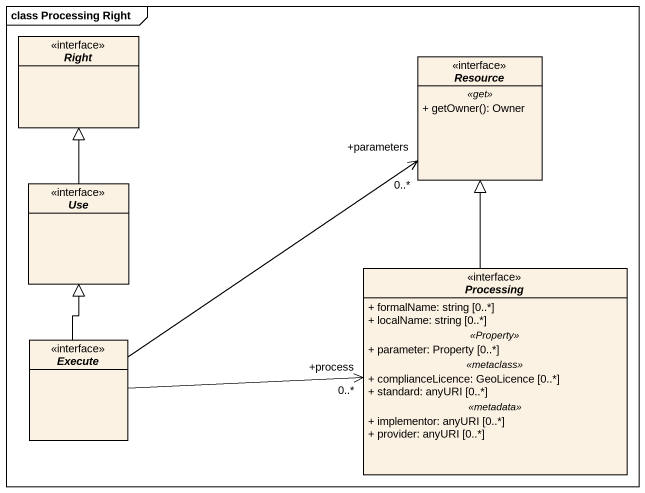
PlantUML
@startuml
mainframe class Processing Right
hide circle
hide empty members
skinparam classAttributeIconSize 0
interface "Right" as Right_
interface Resource {
  .. <<get>> ..
  + getOwner(): Owner
}
interface Use
interface Processing {
  + formalName: string [0..*]
  + localName: string [0..*]
  .. <<Property>> ..
  + parameter: Property [0..*]
  .. <<metaclass>> ..
  + complianceLicence: GeoLicence [0..*]
  + standard: anyURI [0..*]
  .. <<metadata>> ..
  + implementor: anyURI [0..*]
  + provider: anyURI [0..*]
}
interface Execute
Use -up-|> Right_
Processing -up-|> Resource
Execute -up-> "+parameters\n0..*" Resource
Execute -up-|> Use
Execute -right-> "+process\n0..*" Processing
@enduml
